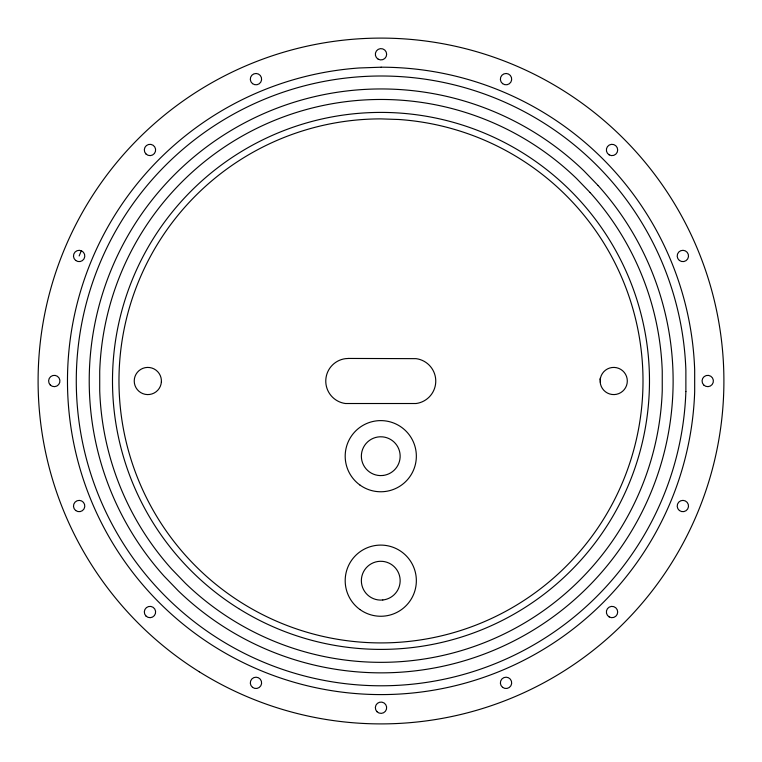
<?xml version="1.0" encoding="UTF-8"?>
<svg xmlns="http://www.w3.org/2000/svg" width="762" height="762" viewBox="0 0 762 762"><rect width="100%" height="100%" fill="white"/><g stroke="black" fill="none" stroke-linecap="round" stroke-linejoin="round"><path stroke-width="1.14" d="M600.085 380.019L600.294 378.047M79.143 255.965L81.315 250.736M381.171 67.199L359.283 67.97A313.696 313.696 0 0 0 67.666 391.849A313.696 313.696 0 0 0 381.171 694.592A313.696 313.696 0 0 0 694.677 391.849L694.677 369.951A313.696 313.696 0 0 0 381.171 67.199M348.739 358.445L345.462 358.654A22.622 22.622 0 0 0 345.462 403.517L416.071 403.517A22.622 22.622 0 0 0 416.071 358.654L348.739 358.445M382.8 475.488L380.095 475.583A19.412 19.412 0 0 1 361.359 456.19A19.412 19.412 0 0 1 380.095 436.788L382.8 436.883A19.412 19.412 0 0 1 382.8 475.488M382.8 599.989L380.095 600.085A19.412 19.412 0 0 1 361.359 580.682A19.412 19.412 0 0 1 380.095 561.289L382.8 561.384A19.412 19.412 0 0 1 382.8 599.989M399.259 119.51L380.857 118.882A262.014 262.014 0 0 0 151.124 506.654A262.014 262.014 0 0 0 601.58 522.284A262.014 262.014 0 0 0 399.259 119.52M598.132 185.547L583.978 170.888A291.951 291.951 0 0 0 178.365 170.888A291.951 291.951 0 0 0 164.211 576.253L178.365 590.912A291.951 291.951 0 0 0 583.978 590.912A291.951 291.951 0 0 0 598.132 185.547M590.131 192.586L576.482 178.451A281.435 281.435 0 0 0 99.717 371.084L99.717 390.725A281.435 281.435 0 0 0 171.831 569.224L185.48 583.349A281.435 281.435 0 0 0 662.245 390.725L662.245 371.084A281.435 281.435 0 0 0 590.131 192.586M685.876 391.535L685.876 370.256A304.886 304.886 0 0 0 225.666 118.643A304.886 304.886 0 0 0 225.666 643.147A304.886 304.886 0 0 0 685.876 391.535M600.17 381.952L600.17 380.048A13.583 13.583 0 0 1 620.792 369.399A13.583 13.583 0 0 1 620.792 392.601A13.583 13.583 0 0 1 600.17 381.952M161.373 381.952L161.373 380.048A13.583 13.583 0 0 0 140.751 369.399A13.583 13.583 0 0 0 140.751 392.601A13.583 13.583 0 0 0 161.373 381.952M199.292 671.798A342.9 342.9 0 0 0 723.69 392.963A342.9 342.9 0 0 0 220.018 78.238A342.9 342.9 0 0 0 199.292 671.798M377 711.727A5.658 5.658 0 0 0 386.467 709.193A5.658 5.658 0 0 0 379.533 702.259A5.658 5.658 0 0 0 377 711.727M378.171 59.179A5.658 5.658 0 0 0 386.658 54.273A5.658 5.658 0 0 0 378.171 49.368A5.658 5.658 0 0 0 378.171 59.179M703.726 385A5.658 5.658 0 0 0 713.194 382.467A5.658 5.658 0 0 0 706.26 375.533A5.658 5.658 0 0 0 703.726 385M50.273 385A5.658 5.658 0 0 0 59.741 382.467A5.658 5.658 0 0 0 52.807 375.533A5.658 5.658 0 0 0 50.273 385M609.2 616.934A5.658 5.658 0 0 0 617.687 612.029A5.658 5.658 0 0 0 609.2 607.124A5.658 5.658 0 0 0 609.2 616.934M145.971 153.972A5.658 5.658 0 0 0 155.438 151.438A5.658 5.658 0 0 0 148.504 144.504A5.658 5.658 0 0 0 145.971 153.972M609.2 154.876A5.658 5.658 0 0 0 617.687 149.971A5.658 5.658 0 0 0 609.2 145.066A5.658 5.658 0 0 0 609.2 154.876M145.971 616.029A5.658 5.658 0 0 0 155.438 613.496A5.658 5.658 0 0 0 148.504 606.562A5.658 5.658 0 0 0 145.971 616.029M502.587 687.343A5.658 5.658 0 0 0 511.645 683.59A5.658 5.658 0 0 0 503.863 677.628A5.658 5.658 0 0 0 502.587 687.343M252.517 83.639A5.658 5.658 0 0 0 261.576 79.886A5.658 5.658 0 0 0 253.803 73.914A5.658 5.658 0 0 0 252.517 83.639M679.409 260.461A5.658 5.658 0 0 0 688.467 256.708A5.658 5.658 0 0 0 680.685 250.736A5.658 5.658 0 0 0 679.409 260.461M75.695 510.521A5.658 5.658 0 0 0 84.753 506.768A5.658 5.658 0 0 0 76.981 500.805A5.658 5.658 0 0 0 75.695 510.521M679.409 510.521A5.658 5.658 0 0 0 688.467 506.768A5.658 5.658 0 0 0 680.685 500.805A5.658 5.658 0 0 0 679.409 510.521M502.587 83.639A5.658 5.658 0 0 0 511.645 79.886A5.658 5.658 0 0 0 503.863 73.914A5.658 5.658 0 0 0 502.587 83.639M252.517 687.343A5.658 5.658 0 0 0 261.576 683.59A5.658 5.658 0 0 0 253.803 677.628A5.658 5.658 0 0 0 252.517 687.343M75.695 260.461A5.658 5.658 0 0 0 84.753 256.708A5.658 5.658 0 0 0 76.981 250.736A5.658 5.658 0 0 0 75.695 260.461M238.706 608.6A268.5 268.5 0 0 0 649.319 390.277A268.5 268.5 0 0 0 254.927 143.837A268.5 268.5 0 0 0 238.706 608.6M359.855 609.467A35.585 35.585 0 0 0 416.157 584.406A35.585 35.585 0 0 0 366.293 548.173A35.585 35.585 0 0 0 359.855 609.467M359.855 484.975A35.585 35.585 0 0 0 416.157 459.905A35.585 35.585 0 0 0 366.293 423.682A35.585 35.585 0 0 0 359.855 484.975"/></g></svg>
